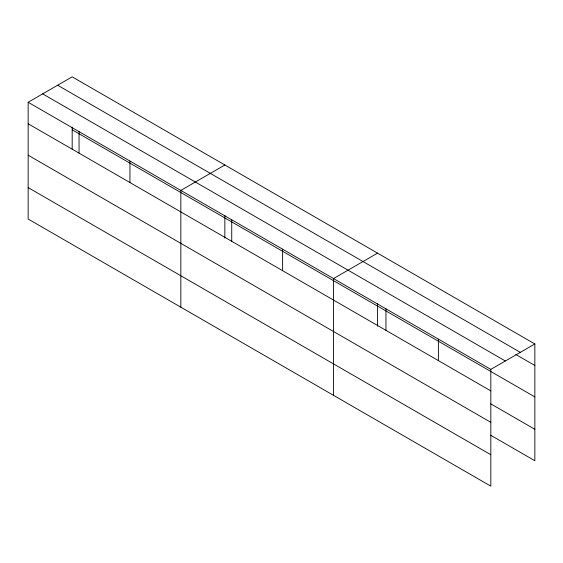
<?xml version="1.0" encoding="UTF-8"?>
<svg xmlns="http://www.w3.org/2000/svg" width="563" height="563" viewBox="0 0 563 563"><rect width="100%" height="100%" fill="white"/><g stroke="black" fill="none" stroke-linecap="round" stroke-linejoin="round"><path stroke-width="0.84" d="M224.855 215.319L224.855 238.072M377.541 303.471L377.541 326.223M28.15 102.262L490.823 369.384L490.823 486.158L28.15 219.035L28.15 102.262L72.177 76.842L534.85 343.965L534.85 460.738L490.774 435.29M224.855 164.994L180.836 190.407L180.836 307.187M377.541 253.146L333.514 278.558L333.514 395.339M490.823 369.384L534.85 343.965M57.644 85.231L520.325 352.354M515.849 354.507L534.85 365.478M42.675 93.873L505.356 360.996M72.177 129.793L534.85 396.915M28.15 123.769L490.823 390.891M490.774 403.854L534.85 429.302M28.15 155.205L490.823 422.327M28.15 187.599L490.823 454.721M438.387 339.109L438.387 360.623M385.951 308.834L385.951 330.347M282.619 249.177L282.619 270.69M231.731 219.795L231.731 241.302M129.94 161.025L129.94 182.539M79.045 131.643L79.045 153.15M72.177 127.168L72.177 149.047"/></g></svg>
